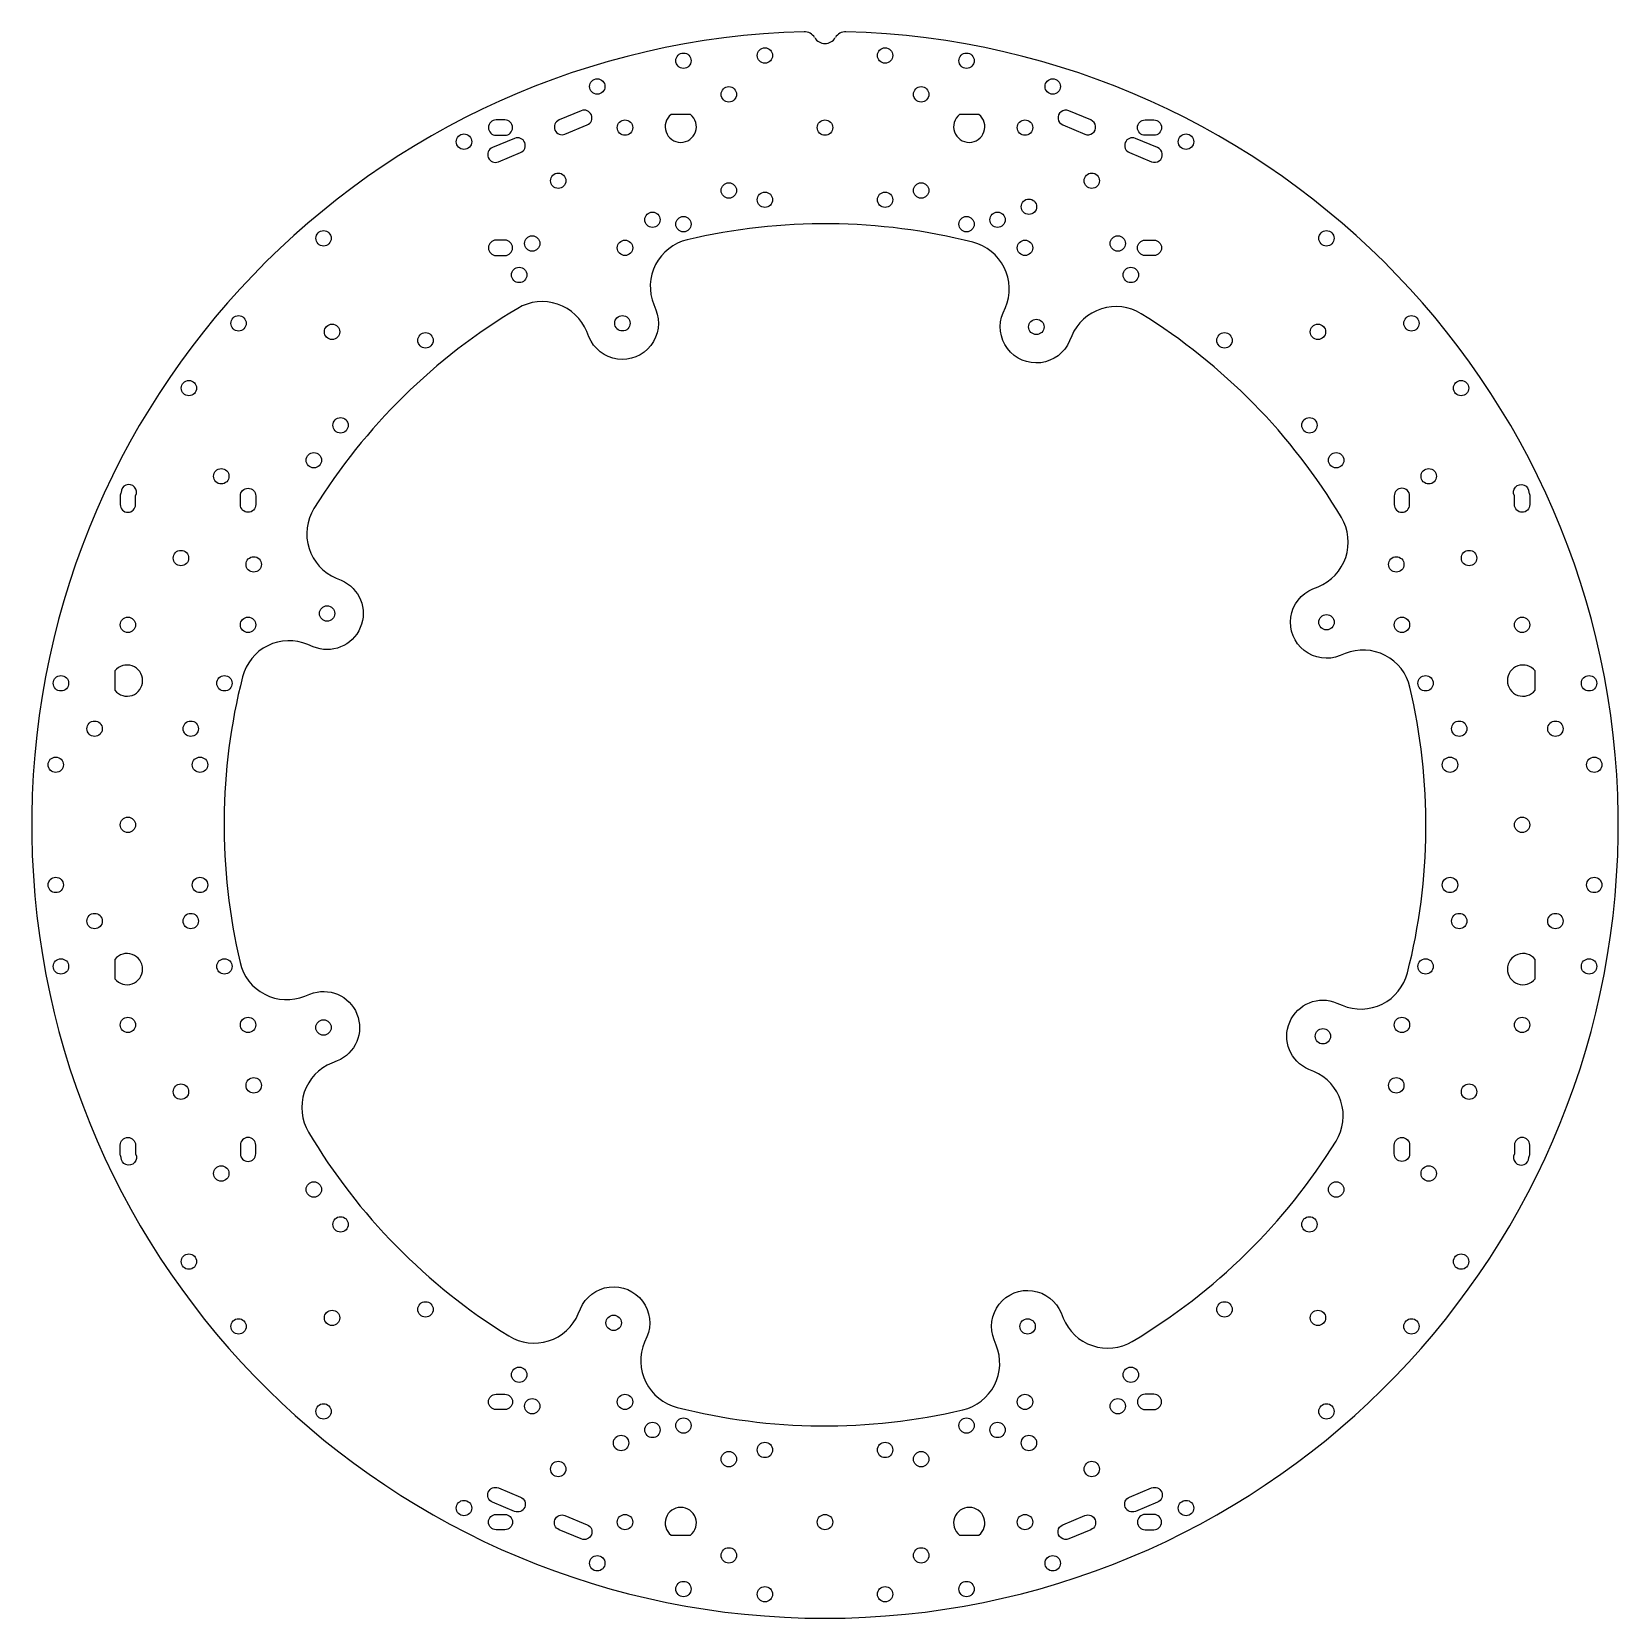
# Model space of a CAD drawing. Header units: millimetres. Extents: x 0 to 330, y 0 to 330.
import ezdxf

# ---------------------------------------------------------------- set-up
doc = ezdxf.new("R2010")
doc.units = ezdxf.units.MM
for name, color, linetype in [('20203030', 6, 'Continuous'), ('Antenna', 2, 'Continuous'), ('ArmMount', 3, 'Continuous'), ('LandingGear', 4, 'Continuous'), ('PowerButton', 30, 'Continuous'), ('Robotarm', 5, 'Continuous')]:
    doc.layers.add(name, color=color, linetype=linetype)

msp = doc.modelspace()

# ---------------------------------------------------------------- linework, layer by layer
msp.add_lwpolyline([(99.22, 58.71, 0.4597), (113.69, 63.31), (114.14, 64.37, -1), (127.95, 58.51), (127.49, 57.44, 0.4597), (134.24, 43.84, 0.120545), (193.64, 43.33, 0.4597), (200.62, 56.81), (200.19, 57.88, -1), (214.1, 63.5), (214.53, 62.43, 0.4597), (228.92, 57.58, 0.120545), (271.29, 99.22, 0.4597), (266.69, 113.69), (265.63, 114.14, -1), (271.49, 127.95), (272.56, 127.49, 0.4597), (286.16, 134.24, 0.120545), (286.67, 193.64, 0.4597), (273.19, 200.62), (272.12, 200.19, -1), (266.5, 214.1), (267.57, 214.53, 0.4597), (272.42, 228.92, 0.120545), (230.78, 271.29, 0.4597), (216.31, 266.69), (215.86, 265.63, -1), (202.05, 271.49), (202.51, 272.56, 0.4597), (195.76, 286.16, 0.120545), (136.36, 286.67, 0.4597), (129.38, 273.19), (129.81, 272.12, -1), (115.9, 266.5), (115.47, 267.57, 0.4597), (101.08, 272.42, 0.120545), (58.71, 230.78, 0.4597), (63.31, 216.31), (64.37, 215.86, -1), (58.51, 202.05), (57.44, 202.51, 0.4597), (43.84, 195.76, 0.120545), (43.33, 136.36, 0.4597), (56.81, 129.38), (57.88, 129.81, -1), (63.5, 115.9), (62.43, 115.47, 0.4597), (57.58, 101.08, 0.120545)], format="xyb", close=True)
for centre in [(135.56, 323.92), (194.44, 323.92), (165, 310), (109.51, 298.96), (220.49, 298.96), (135.56, 289.92), (194.44, 289.92), (122.86, 269.31), (62.47, 267.53), (208.96, 268.56), (267.53, 267.53), (39.43, 237.5), (290.57, 237.5), (31.04, 220.49), (298.96, 220.49), (61.44, 208.96), (269.31, 207.14), (6.08, 194.44), (40.08, 194.44), (289.92, 194.44), (323.92, 194.44), (20, 165), (310, 165), (6.08, 135.56), (40.08, 135.56), (289.92, 135.56), (323.92, 135.56), (60.69, 122.86), (268.56, 121.04), (31.04, 109.51), (298.96, 109.51), (39.43, 92.5), (290.57, 92.5), (62.47, 62.47), (121.04, 61.44), (267.53, 62.47), (207.14, 60.69), (135.56, 40.08), (194.44, 40.08), (109.51, 31.04), (220.49, 31.04), (165, 20), (135.56, 6.08), (194.44, 6.08)]:
    msp.add_circle(centre, 1.6)
for centre, radius, start, end in [((165, 165), 165, 91.5152, 88.4848), ((160.7, 327.44), 2.5, 30.7547, 91.5152), ((165, 330), 2.5, 210.7547, 329.2453), ((169.3, 327.44), 2.5, 88.4848, 149.2453)]:
    msp.add_arc(centre, radius, start, end)
at = {"layer": '20203030'}
for centre in [(117.63, 318.56), (212.37, 318.56), (89.91, 307.08), (240.09, 307.08), (207.42, 293.55), (129.11, 290.84), (200.89, 290.84), (104.1, 285.9), (225.9, 285.9), (101.39, 279.36), (228.61, 279.36), (101.39, 50.64), (228.61, 50.64), (104.1, 44.1), (225.9, 44.1), (129.11, 39.16), (200.89, 39.16), (122.58, 36.45), (207.42, 36.45), (89.91, 22.92), (240.09, 22.92), (117.63, 11.44), (212.37, 11.44)]:
    msp.add_circle(centre, 1.6, dxfattribs=at)
at = {"layer": 'Antenna'}
for points in [[(132.99, 312.72, 2.878492), (137.01, 312.72)], [(192.99, 312.72, 2.878492), (197.01, 312.72)], [(17.28, 192.99, 2.878492), (17.28, 197.01)], [(312.72, 197.01, 2.878492), (312.72, 192.99)], [(17.28, 132.99, 2.878492), (17.28, 137.01)], [(312.72, 137.01, 2.878492), (312.72, 132.99)], [(137.01, 17.28, 2.878492), (132.99, 17.28)], [(197.01, 17.28, 2.878492), (192.99, 17.28)]]:
    msp.add_lwpolyline(points, format="xyb", close=True, dxfattribs=at)
at = {"layer": 'ArmMount'}
for points in [[(18.59, 234.15, 0.122398), (18.4, 233.4), (18.4, 231.6, 1), (21.6, 231.6), (21.6, 233.4, 0.004013), (21.6, 233.43, 1.289569)], [(311.41, 234.15, -0.122398), (311.6, 233.4), (311.6, 231.6, -1), (308.4, 231.6), (308.4, 233.4, -0.004013), (308.4, 233.43, -1.289569)], [(18.59, 95.85, -0.122398), (18.4, 96.6), (18.4, 98.4, -1), (21.6, 98.4), (21.6, 96.6, -0.004013), (21.6, 96.57, -1.289569)], [(311.41, 95.85, 0.122398), (311.6, 96.6), (311.6, 98.4, 1), (308.4, 98.4), (308.4, 96.6, 0.004013), (308.4, 96.57, 1.289569)]]:
    msp.add_lwpolyline(points, format="xyb", close=True, dxfattribs=at)
for centre in [(152.5, 325), (177.5, 325), (152.5, 295), (177.5, 295), (60.7, 286.98), (269.3, 286.98), (43.02, 269.3), (286.98, 269.3), (81.91, 265.76), (248.09, 265.76), (32.69, 255.83), (297.31, 255.83), (64.24, 248.09), (265.76, 248.09), (58.67, 240.83), (271.33, 240.83), (46.17, 219.17), (283.83, 219.17), (5, 177.5), (35, 177.5), (295, 177.5), (325, 177.5), (5, 152.5), (35, 152.5), (295, 152.5), (325, 152.5), (46.17, 110.83), (283.83, 110.83), (58.67, 89.17), (271.33, 89.17), (64.24, 81.91), (265.76, 81.91), (32.69, 74.17), (297.31, 74.17), (81.91, 64.24), (248.09, 64.24), (43.02, 60.7), (286.98, 60.7), (60.7, 43.02), (269.3, 43.02), (152.5, 35), (177.5, 35), (152.5, 5), (177.5, 5)]:
    msp.add_circle(centre, 1.6, dxfattribs=at)
at = {"layer": 'LandingGear'}
for points in [[(96.6, 311.6, 1), (96.6, 308.4), (98.4, 308.4, 1), (98.4, 311.6)], [(233.4, 311.6, -1), (233.4, 308.4), (231.6, 308.4, -1), (231.6, 311.6)], [(96.6, 286.6, 1), (96.6, 283.4), (98.4, 283.4, 1), (98.4, 286.6)], [(233.4, 286.6, -1), (233.4, 283.4), (231.6, 283.4, -1), (231.6, 286.6)], [(46.6, 231.6, -1), (43.4, 231.6), (43.4, 233.4, -1), (46.6, 233.4)], [(283.4, 231.6, 1), (286.6, 231.6), (286.6, 233.4, 1), (283.4, 233.4)], [(46.6, 98.4, 1), (43.4, 98.4), (43.4, 96.6, 1), (46.6, 96.6)], [(283.4, 98.4, -1), (286.6, 98.4), (286.6, 96.6, -1), (283.4, 96.6)], [(96.6, 43.4, -1), (96.6, 46.6), (98.4, 46.6, -1), (98.4, 43.4)], [(233.4, 43.4, 1), (233.4, 46.6), (231.6, 46.6, 1), (231.6, 43.4)], [(96.6, 18.4, -1), (96.6, 21.6), (98.4, 21.6, -1), (98.4, 18.4)], [(233.4, 18.4, 1), (233.4, 21.6), (231.6, 21.6, 1), (231.6, 18.4)]]:
    msp.add_lwpolyline(points, format="xyb", close=True, dxfattribs=at)
for centre in [(123.4, 310), (206.6, 310), (123.4, 285), (206.6, 285), (20, 206.6), (45, 206.6), (285, 206.6), (310, 206.6), (20, 123.4), (45, 123.4), (285, 123.4), (310, 123.4), (123.4, 45), (206.6, 45), (123.4, 20), (206.6, 20)]:
    msp.add_circle(centre, 1.6, dxfattribs=at)
at = {"layer": 'PowerButton'}
for points in [[(114.31, 313.51), (109.69, 311.59, 1), (110.92, 308.64), (115.54, 310.55, 1)], [(215.69, 313.51, 1), (214.46, 310.55), (219.08, 308.64, 1), (220.31, 311.59)], [(100.45, 307.77), (95.83, 305.85, 1), (97.06, 302.9), (101.68, 304.81, 1)], [(229.55, 307.77, 1), (228.32, 304.81), (232.94, 302.9, 1), (234.17, 305.85)], [(100.45, 22.23), (95.83, 24.15, -1), (97.06, 27.1), (101.68, 25.19, -1)], [(229.55, 22.23, -1), (228.32, 25.19), (232.94, 27.1, -1), (234.17, 24.15)], [(114.31, 16.49), (109.69, 18.41, -1), (110.92, 21.36), (115.54, 19.45, -1)], [(215.69, 16.49, -1), (214.46, 19.45), (219.08, 21.36, -1), (220.31, 18.41)]]:
    msp.add_lwpolyline(points, format="xyb", close=True, dxfattribs=at)
at = {"layer": 'Robotarm'}
for centre in [(145, 316.92), (185, 316.92), (145, 296.92), (185, 296.92), (13.08, 185), (33.08, 185), (296.92, 185), (316.92, 185), (13.08, 145), (33.08, 145), (296.92, 145), (316.92, 145), (145, 33.08), (185, 33.08), (145, 13.08), (185, 13.08)]:
    msp.add_circle(centre, 1.6, dxfattribs=at)

doc.saveas('drawing.dxf')
